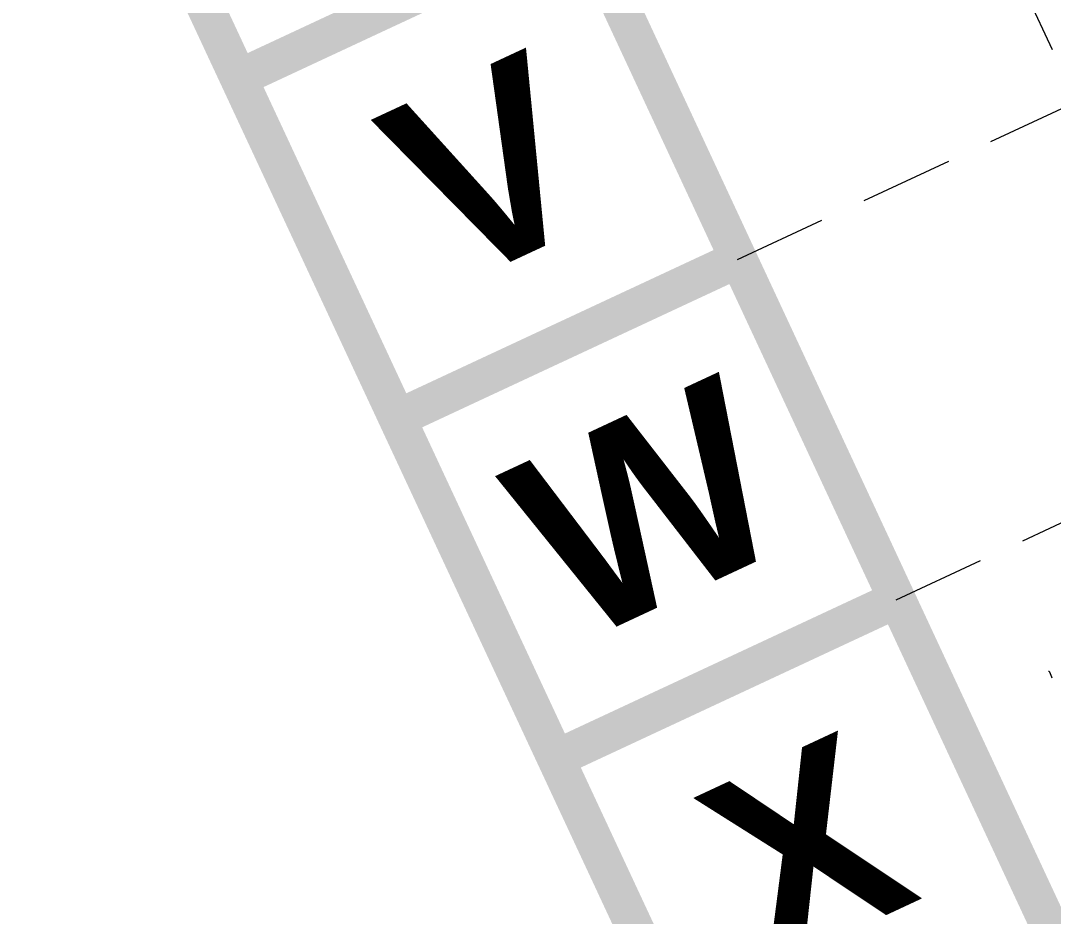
# Model space of a CAD drawing. Extents: x 2498567 to 2501210, y 7092229 to 7094464.
# Drawn here: x 2498876 to 2498973, y 7092727.8 to 7092811.9 of the extents above; entities that cross this region are included whole.
import ezdxf
from ezdxf.enums import TextEntityAlignment as Align

# ---------------------------------------------------------------- set-up
doc = ezdxf.new("R2010")
doc.units = 0
doc.header["$MEASUREMENT"] = 0
doc.linetypes.add('HIDDEN', pattern=[0.375, 0.25, -0.125])
doc.layers.add('21', color=7, linetype='Continuous', lineweight=0)
doc.layers.add('BASE', color=7, linetype='Continuous')
doc.layers.add('GRID', color=254, linetype='HIDDEN')
doc.styles.get("Standard").update_dxf_attribs({"font": 'ARIALBD.TTF'})

msp = doc.modelspace()

# ---------------------------------------------------------------- linework, layer by layer
at = {"layer": '21', "color": 7, "linetype": 'Continuous', "lineweight": 0, "flags": 128}
msp.add_lwpolyline([(2498972.522, 7092750.852), (2498972.557, 7092750.868), (2498972.835, 7092750.256), (2498972.801, 7092750.24)], dxfattribs=at)
at = {"layer": 'BASE', "const_width": 3.523}
for points in [[(2499164.481, 7092231.79), (2501207.968, 7093184.625), (2500612.447, 7094461.804), (2498568.959, 7093508.97)], [(2499181.456, 7092278.567), (2501161.27, 7093201.644), (2500595.446, 7094415.024), (2498616.085, 7093492.135)]]:
    msp.add_lwpolyline(points, close=True, dxfattribs=at)
for points in [[(2498928.425, 7092821.409), (2498896.496, 7092806.521)], [(2498943.313, 7092789.48), (2498911.384, 7092774.591)], [(2498958.201, 7092757.55), (2498926.272, 7092742.662)]]:
    msp.add_lwpolyline(points, dxfattribs=at)
at = {"layer": 'GRID', "color": 252, "linetype": 'HIDDEN', "lineweight": 0, "ltscale": 35}
for p, q in [((2498943.313, 7092789.48), (2500922.942, 7093712.538)), ((2498958.201, 7092757.55), (2500937.83, 7093680.608)), ((2498647.458, 7093507.07), (2499168.746, 7092389.093))]:
    msp.add_line(p, q, dxfattribs=at)

# ---------------------------------------------------------------- texts
at = {"layer": 'BASE'}
for s, p in [('V', (2498919.905, 7092798)), ('W', (2498934.793, 7092766.071)), ('X', (2498949.681, 7092734.141))]:
    msp.add_text(s, height=17.615, rotation=24.99863, dxfattribs=at).set_placement(p, align=Align.MIDDLE_CENTER)

doc.saveas('drawing.dxf')
